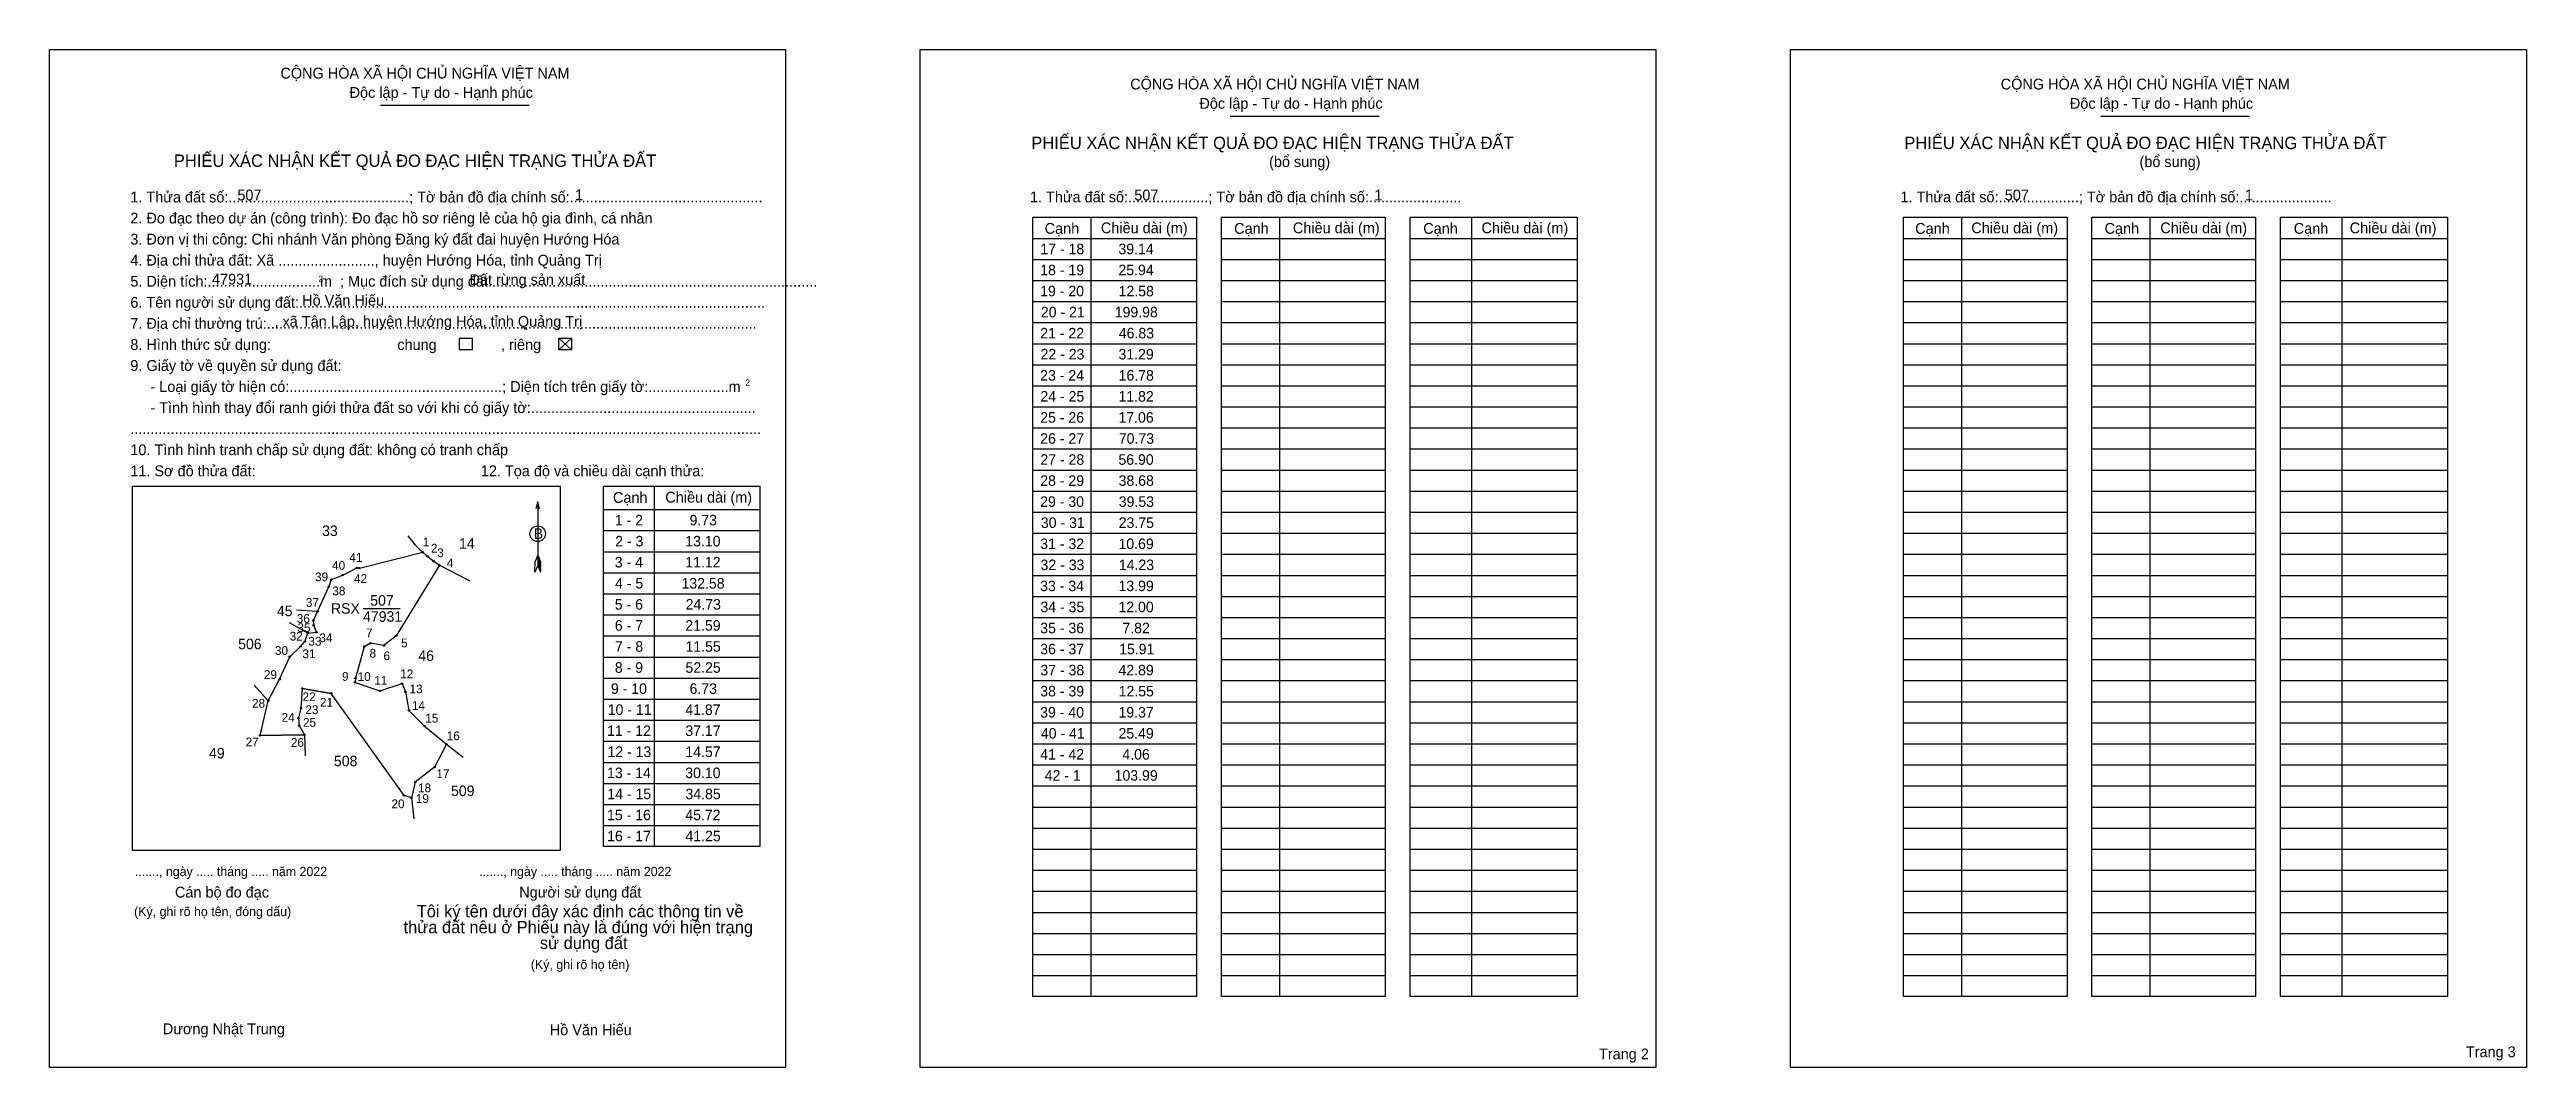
# Model space of a CAD drawing. Extents: x 543556 to 547509, y 1838164 to 1839788.
import ezdxf

# ---------------------------------------------------------------- set-up
doc = ezdxf.new("R2010")
doc.units = 0
for name, color, linetype in [('Level 1', 7, 'Continuous'), ('Level 10', 7, 'Continuous'), ('Level 11', 7, 'Continuous'), ('Level 13', 7, 'Continuous'), ('Level 2', 7, 'Continuous'), ('Level 25', 7, 'Continuous'), ('Level 27', 7, 'Continuous'), ('Level 36', 7, 'Continuous'), ('Level 48', 7, 'Continuous'), ('Level 50', 7, 'Continuous'), ('Level 52', 7, 'Continuous'), ('Level 55', 7, 'Continuous'), ('Level 6', 7, 'Continuous'), ('Level 9', 7, 'Continuous')]:
    doc.layers.add(name, color=color, linetype=linetype)

msp = doc.modelspace()

# ---------------------------------------------------------------- linework, layer by layer
at = {"layer": 'Level 1'}
for p, q in [((543555.7, 1839788.1), (543555.7, 1839788.1)), ((544944.9, 1839788.1), (544944.9, 1839788.1)), ((544083.8, 1839699.2), (544321.3, 1839699.2)), ((545440.1, 1839681.9), (545677.6, 1839681.9)), ((546829.4, 1839681.9), (547066.9, 1839681.9)), ((545125.2, 1839486.7), (545386.3, 1839486.7)), ((545217.7, 1839520.4), (545217.7, 1838276.7)), ((545426.2, 1839486.7), (545687.2, 1839486.7)), ((545518.6, 1839520.4), (545518.6, 1838276.7)), ((545727.1, 1839486.7), (545993.8, 1839486.7)), ((545825.1, 1839520.4), (545825.1, 1838276.7)), ((546514.5, 1839486.7), (546775.6, 1839486.7)), ((546607, 1839520.4), (546607, 1838276.7)), ((546815.4, 1839486.7), (547076.5, 1839486.7)), ((546907.9, 1839520.4), (546907.9, 1838276.7)), ((547116.4, 1839486.7), (547383, 1839486.7)), ((547214.4, 1839520.4), (547214.4, 1838276.7)), ((545125.2, 1839453.1), (545386.3, 1839453.1)), ((545426.2, 1839453.1), (545687.2, 1839453.1)), ((545727.1, 1839453.1), (545993.8, 1839453.1)), ((546514.5, 1839453.1), (546775.6, 1839453.1)), ((546815.4, 1839453.1), (547076.5, 1839453.1)), ((547116.4, 1839453.1), (547383, 1839453.1)), ((545125.2, 1839419.5), (545386.3, 1839419.5)), ((545426.2, 1839419.5), (545687.2, 1839419.5)), ((545727.1, 1839419.5), (545993.8, 1839419.5)), ((546514.5, 1839419.5), (546775.6, 1839419.5)), ((546815.4, 1839419.5), (547076.5, 1839419.5)), ((547116.4, 1839419.5), (547383, 1839419.5)), ((545125.2, 1839385.9), (545386.3, 1839385.9)), ((545426.2, 1839385.9), (545687.2, 1839385.9)), ((545727.1, 1839385.9), (545993.8, 1839385.9)), ((546514.5, 1839385.9), (546775.6, 1839385.9)), ((546815.4, 1839385.9), (547076.5, 1839385.9)), ((547116.4, 1839385.9), (547383, 1839385.9)), ((544368.5, 1839327.4), (544388.6, 1839308.6)), ((544368.5, 1839308.6), (544388.6, 1839327.4)), ((545125.2, 1839352.3), (545386.3, 1839352.3)), ((545426.2, 1839352.3), (545687.2, 1839352.3)), ((545727.1, 1839352.3), (545993.8, 1839352.3)), ((546514.5, 1839352.3), (546775.6, 1839352.3)), ((546815.4, 1839352.3), (547076.5, 1839352.3)), ((547116.4, 1839352.3), (547383, 1839352.3)), ((545125.2, 1839318.7), (545386.3, 1839318.7)), ((545125.2, 1839285.1), (545386.3, 1839285.1)), ((545426.2, 1839318.7), (545687.2, 1839318.7)), ((545426.2, 1839285.1), (545687.2, 1839285.1)), ((545727.1, 1839318.7), (545993.8, 1839318.7)), ((545727.1, 1839285.1), (545993.8, 1839285.1)), ((546514.5, 1839318.7), (546775.6, 1839318.7)), ((546514.5, 1839285.1), (546775.6, 1839285.1)), ((546815.4, 1839318.7), (547076.5, 1839318.7)), ((546815.4, 1839285.1), (547076.5, 1839285.1)), ((547116.4, 1839318.7), (547383, 1839318.7)), ((547116.4, 1839285.1), (547383, 1839285.1)), ((545125.2, 1839251.4), (545386.3, 1839251.4)), ((545426.2, 1839251.4), (545687.2, 1839251.4)), ((545727.1, 1839251.4), (545993.8, 1839251.4)), ((546514.5, 1839251.4), (546775.6, 1839251.4)), ((546815.4, 1839251.4), (547076.5, 1839251.4)), ((547116.4, 1839251.4), (547383, 1839251.4)), ((545125.2, 1839217.8), (545386.3, 1839217.8)), ((545426.2, 1839217.8), (545687.2, 1839217.8)), ((545727.1, 1839217.8), (545993.8, 1839217.8)), ((546514.5, 1839217.8), (546775.6, 1839217.8)), ((546815.4, 1839217.8), (547076.5, 1839217.8)), ((547116.4, 1839217.8), (547383, 1839217.8)), ((545125.2, 1839184.2), (545386.3, 1839184.2)), ((545426.2, 1839184.2), (545687.2, 1839184.2)), ((545727.1, 1839184.2), (545993.8, 1839184.2)), ((546514.5, 1839184.2), (546775.6, 1839184.2)), ((546815.4, 1839184.2), (547076.5, 1839184.2)), ((547116.4, 1839184.2), (547383, 1839184.2)), ((545125.2, 1839150.6), (545386.3, 1839150.6)), ((545426.2, 1839150.6), (545687.2, 1839150.6)), ((545727.1, 1839150.6), (545993.8, 1839150.6)), ((546514.5, 1839150.6), (546775.6, 1839150.6)), ((546815.4, 1839150.6), (547076.5, 1839150.6)), ((547116.4, 1839150.6), (547383, 1839150.6)), ((543687.9, 1839091.3), (543687.9, 1839091.3)), ((544520.4, 1839091.4), (544520.4, 1838516.1)), ((545125.2, 1839117), (545386.3, 1839117)), ((545426.2, 1839117), (545687.2, 1839117)), ((545727.1, 1839117), (545993.8, 1839117)), ((546514.5, 1839117), (546775.6, 1839117)), ((546815.4, 1839117), (547076.5, 1839117)), ((547116.4, 1839117), (547383, 1839117)), ((544334.7, 1839066.1), (544334.7, 1838964.5)), ((544439.8, 1839053.9), (544689.1, 1839053.9)), ((545125.2, 1839083.4), (545386.3, 1839083.4)), ((545125.2, 1839049.8), (545386.3, 1839049.8)), ((545426.2, 1839083.4), (545687.2, 1839083.4)), ((545426.2, 1839049.8), (545687.2, 1839049.8)), ((545727.1, 1839083.4), (545993.8, 1839083.4)), ((545727.1, 1839049.8), (545993.8, 1839049.8)), ((546514.5, 1839083.4), (546775.6, 1839083.4)), ((546514.5, 1839049.8), (546775.6, 1839049.8)), ((546815.4, 1839083.4), (547076.5, 1839083.4)), ((546815.4, 1839049.8), (547076.5, 1839049.8)), ((547116.4, 1839083.4), (547383, 1839083.4)), ((547116.4, 1839049.8), (547383, 1839049.8)), ((544439.8, 1839020.3), (544689.1, 1839020.3)), ((545125.2, 1839016.2), (545386.3, 1839016.2)), ((545426.2, 1839016.2), (545687.2, 1839016.2)), ((545727.1, 1839016.2), (545993.8, 1839016.2)), ((546514.5, 1839016.2), (546775.6, 1839016.2)), ((546815.4, 1839016.2), (547076.5, 1839016.2)), ((547116.4, 1839016.2), (547383, 1839016.2)), ((544330.3, 1838954.1), (544330.5, 1838970.9)), ((544334.7, 1838981.3), (544330.5, 1838970.9)), ((544334.7, 1838981.3), (544339, 1838970.9)), ((544334.7, 1838979.8), (544339, 1838969.4)), ((544334.7, 1838978.4), (544339, 1838967.9)), ((544334.7, 1838976.9), (544339.1, 1838966.4)), ((544334.7, 1838975.4), (544339.1, 1838964.9)), ((544334.7, 1838973.9), (544339.1, 1838963.4)), ((544334.7, 1838972.5), (544339.1, 1838961.9)), ((544334.7, 1838971), (544339.2, 1838960.4)), ((544334.7, 1838969.6), (544339.2, 1838958.9)), ((544334.7, 1838968.1), (544339.2, 1838957.3)), ((544339.2, 1838954.1), (544339, 1838970.9)), ((544439.8, 1838986.7), (544689.1, 1838986.7)), ((545125.2, 1838982.5), (545386.3, 1838982.5)), ((545426.2, 1838982.5), (545687.2, 1838982.5)), ((545727.1, 1838982.5), (545993.8, 1838982.5)), ((546514.5, 1838982.5), (546775.6, 1838982.5)), ((546815.4, 1838982.5), (547076.5, 1838982.5)), ((547116.4, 1838982.5), (547383, 1838982.5)), ((544334.7, 1838964.5), (544330.3, 1838954.1)), ((544334.7, 1838966.6), (544339.2, 1838955.9)), ((544334.7, 1838964.5), (544339.2, 1838954.1)), ((544439.8, 1838953.1), (544689.1, 1838953.1)), ((545125.2, 1838948.9), (545386.3, 1838948.9)), ((545426.2, 1838948.9), (545687.2, 1838948.9)), ((545727.1, 1838948.9), (545993.8, 1838948.9)), ((546514.5, 1838948.9), (546775.6, 1838948.9)), ((546815.4, 1838948.9), (547076.5, 1838948.9)), ((547116.4, 1838948.9), (547383, 1838948.9)), ((544439.8, 1838919.5), (544689.1, 1838919.5)), ((545125.2, 1838915.3), (545386.3, 1838915.3)), ((545426.2, 1838915.3), (545687.2, 1838915.3)), ((545727.1, 1838915.3), (545993.8, 1838915.3)), ((546514.5, 1838915.3), (546775.6, 1838915.3)), ((546815.4, 1838915.3), (547076.5, 1838915.3)), ((547116.4, 1838915.3), (547383, 1838915.3)), ((544439.8, 1838885.8), (544689.1, 1838885.8)), ((544439.8, 1838852.2), (544689.1, 1838852.2)), ((545125.2, 1838881.7), (545386.3, 1838881.7)), ((545426.2, 1838881.7), (545687.2, 1838881.7)), ((545727.1, 1838881.7), (545993.8, 1838881.7)), ((546514.5, 1838881.7), (546775.6, 1838881.7)), ((546815.4, 1838881.7), (547076.5, 1838881.7)), ((547116.4, 1838881.7), (547383, 1838881.7)), ((544439.8, 1838818.6), (544689.1, 1838818.6)), ((545125.2, 1838848.1), (545386.3, 1838848.1)), ((545125.2, 1838814.5), (545386.3, 1838814.5)), ((545426.2, 1838848.1), (545687.2, 1838848.1)), ((545426.2, 1838814.5), (545687.2, 1838814.5)), ((545727.1, 1838848.1), (545993.8, 1838848.1)), ((545727.1, 1838814.5), (545993.8, 1838814.5)), ((546514.5, 1838848.1), (546775.6, 1838848.1)), ((546514.5, 1838814.5), (546775.6, 1838814.5)), ((546815.4, 1838848.1), (547076.5, 1838848.1)), ((546815.4, 1838814.5), (547076.5, 1838814.5)), ((547116.4, 1838848.1), (547383, 1838848.1)), ((547116.4, 1838814.5), (547383, 1838814.5)), ((544439.8, 1838785), (544689.1, 1838785)), ((545125.2, 1838780.9), (545386.3, 1838780.9)), ((545426.2, 1838780.9), (545687.2, 1838780.9)), ((545727.1, 1838780.9), (545993.8, 1838780.9)), ((546514.5, 1838780.9), (546775.6, 1838780.9)), ((546815.4, 1838780.9), (547076.5, 1838780.9)), ((547116.4, 1838780.9), (547383, 1838780.9)), ((544439.8, 1838751.4), (544689.1, 1838751.4)), ((545125.2, 1838747.3), (545386.3, 1838747.3)), ((545426.2, 1838747.3), (545687.2, 1838747.3)), ((545727.1, 1838747.3), (545993.8, 1838747.3)), ((546514.5, 1838747.3), (546775.6, 1838747.3)), ((546815.4, 1838747.3), (547076.5, 1838747.3)), ((547116.4, 1838747.3), (547383, 1838747.3)), ((544439.8, 1838717.8), (544689.1, 1838717.8)), ((545125.2, 1838713.6), (545386.3, 1838713.6)), ((545426.2, 1838713.6), (545687.2, 1838713.6)), ((545727.1, 1838713.6), (545993.8, 1838713.6)), ((546514.5, 1838713.6), (546775.6, 1838713.6)), ((546815.4, 1838713.6), (547076.5, 1838713.6)), ((547116.4, 1838713.6), (547383, 1838713.6)), ((544439.8, 1838684.2), (544689.1, 1838684.2)), ((545125.2, 1838680), (545386.3, 1838680)), ((545426.2, 1838680), (545687.2, 1838680)), ((545727.1, 1838680), (545993.8, 1838680)), ((546514.5, 1838680), (546775.6, 1838680)), ((546815.4, 1838680), (547076.5, 1838680)), ((547116.4, 1838680), (547383, 1838680)), ((544439.8, 1838650.5), (544689.1, 1838650.5)), ((544439.8, 1838616.9), (544689.1, 1838616.9)), ((545125.2, 1838646.4), (545386.3, 1838646.4)), ((545125.2, 1838612.8), (545386.3, 1838612.8)), ((545426.2, 1838646.4), (545687.2, 1838646.4)), ((545426.2, 1838612.8), (545687.2, 1838612.8)), ((545727.1, 1838646.4), (545993.8, 1838646.4)), ((545727.1, 1838612.8), (545993.8, 1838612.8)), ((546514.5, 1838646.4), (546775.6, 1838646.4)), ((546514.5, 1838612.8), (546775.6, 1838612.8)), ((546815.4, 1838646.4), (547076.5, 1838646.4)), ((546815.4, 1838612.8), (547076.5, 1838612.8)), ((547116.4, 1838646.4), (547383, 1838646.4)), ((547116.4, 1838612.8), (547383, 1838612.8)), ((544439.8, 1838583.3), (544689.1, 1838583.3)), ((545125.2, 1838579.2), (545386.3, 1838579.2)), ((545426.2, 1838579.2), (545687.2, 1838579.2)), ((545727.1, 1838579.2), (545993.8, 1838579.2)), ((546514.5, 1838579.2), (546775.6, 1838579.2)), ((546815.4, 1838579.2), (547076.5, 1838579.2)), ((547116.4, 1838579.2), (547383, 1838579.2)), ((544439.8, 1838549.7), (544689.1, 1838549.7)), ((545125.2, 1838545.6), (545386.3, 1838545.6)), ((545426.2, 1838545.6), (545687.2, 1838545.6)), ((545727.1, 1838545.6), (545993.8, 1838545.6)), ((546514.5, 1838545.6), (546775.6, 1838545.6)), ((546815.4, 1838545.6), (547076.5, 1838545.6)), ((547116.4, 1838545.6), (547383, 1838545.6)), ((544370.7, 1838509.6), (544370.7, 1838509.6)), ((545125.2, 1838512), (545386.3, 1838512)), ((545426.2, 1838512), (545687.2, 1838512)), ((545727.1, 1838512), (545993.8, 1838512)), ((546514.5, 1838512), (546775.6, 1838512)), ((546815.4, 1838512), (547076.5, 1838512)), ((547116.4, 1838512), (547383, 1838512)), ((545125.2, 1838478.3), (545386.3, 1838478.3)), ((545426.2, 1838478.3), (545687.2, 1838478.3)), ((545727.1, 1838478.3), (545993.8, 1838478.3)), ((546514.5, 1838478.3), (546775.6, 1838478.3)), ((546815.4, 1838478.3), (547076.5, 1838478.3)), ((547116.4, 1838478.3), (547383, 1838478.3)), ((545125.2, 1838444.7), (545386.3, 1838444.7)), ((545426.2, 1838444.7), (545687.2, 1838444.7)), ((545727.1, 1838444.7), (545993.8, 1838444.7)), ((546514.5, 1838444.7), (546775.6, 1838444.7)), ((546815.4, 1838444.7), (547076.5, 1838444.7)), ((547116.4, 1838444.7), (547383, 1838444.7)), ((545125.2, 1838411.1), (545386.3, 1838411.1)), ((545125.2, 1838377.5), (545386.3, 1838377.5)), ((545426.2, 1838411.1), (545687.2, 1838411.1)), ((545426.2, 1838377.5), (545687.2, 1838377.5)), ((545727.1, 1838411.1), (545993.8, 1838411.1)), ((545727.1, 1838377.5), (545993.8, 1838377.5)), ((546514.5, 1838411.1), (546775.6, 1838411.1)), ((546514.5, 1838377.5), (546775.6, 1838377.5)), ((546815.4, 1838411.1), (547076.5, 1838411.1)), ((546815.4, 1838377.5), (547076.5, 1838377.5)), ((547116.4, 1838411.1), (547383, 1838411.1)), ((547116.4, 1838377.5), (547383, 1838377.5)), ((545125.2, 1838343.9), (545386.3, 1838343.9)), ((545426.2, 1838343.9), (545687.2, 1838343.9)), ((545727.1, 1838343.9), (545993.8, 1838343.9)), ((546514.5, 1838343.9), (546775.6, 1838343.9)), ((546815.4, 1838343.9), (547076.5, 1838343.9)), ((547116.4, 1838343.9), (547383, 1838343.9)), ((545125.2, 1838310.3), (545386.3, 1838310.3)), ((545426.2, 1838310.3), (545687.2, 1838310.3)), ((545727.1, 1838310.3), (545993.8, 1838310.3)), ((546514.5, 1838310.3), (546775.6, 1838310.3)), ((546815.4, 1838310.3), (547076.5, 1838310.3)), ((547116.4, 1838310.3), (547383, 1838310.3)), ((544730.3, 1838163.5), (544730.3, 1838163.5)), ((546119.5, 1838163.5), (546119.5, 1838163.5))]:
    msp.add_line(p, q, dxfattribs=at)
for points in [[(545125.2, 1839520.4), (545386.3, 1839520.4), (545386.3, 1838276.7), (545125.2, 1838276.7)], [(545426.2, 1839520.4), (545687.2, 1839520.4), (545687.2, 1838276.7), (545426.2, 1838276.7)], [(545727.1, 1839520.4), (545993.8, 1839520.4), (545993.8, 1838276.7), (545727.1, 1838276.7)], [(546514.5, 1839520.4), (546775.6, 1839520.4), (546775.6, 1838276.7), (546514.5, 1838276.7)], [(546815.4, 1839520.4), (547076.5, 1839520.4), (547076.5, 1838276.7), (546815.4, 1838276.7)], [(547116.4, 1839520.4), (547383, 1839520.4), (547383, 1838276.7), (547116.4, 1838276.7)], [(543687.9, 1839091.3), (544370.7, 1839091.3), (544370.7, 1838509.6), (543687.9, 1838509.6)], [(544439.8, 1839091.4), (544689.1, 1839091.4), (544689.1, 1838516.1), (544439.8, 1838516.1)]]:
    msp.add_lwpolyline(points, close=True, dxfattribs=at)
msp.add_lwpolyline([(544337.6, 1839055.3), (544334.7, 1839066.1), (544331.8, 1839055.3)], dxfattribs=at)
msp.add_circle((544334.7, 1839015.3), 12.4, dxfattribs=at)
at = {"layer": 'Level 10'}
msp.add_lwpolyline([(543962.3, 1838694.3), (543891.6, 1838693.5), (543904.8, 1838748.8), (543922.7, 1838783.1), (543939, 1838819.1), (543956.3, 1838835.4), (543963.3, 1838843.5), (543968, 1838856.9), (543981.9, 1838858.1), (543977.3, 1838869.2), (543976.8, 1838877), (543983.4, 1838891.4), (544001.2, 1838930.5), (544005.5, 1838942.2), (544023.5, 1838949.4), (544046.3, 1838960.9), (544050.3, 1838960.5), (544151.2, 1838985.8), (544158.4, 1838979.4), (544168.9, 1838971.4), (544178, 1838965.1), (544108.6, 1838852.2), (544089.3, 1838836.8), (544068, 1838840.5), (544057.8, 1838835.1), (544043.7, 1838784.8), (544043.3, 1838778.1), (544082.9, 1838764.6), (544118.2, 1838776.4), (544123.5, 1838762.9), (544129.2, 1838733.3), (544153.7, 1838708.6), (544189.1, 1838679.7), (544170.2, 1838643), (544139.3, 1838618.9), (544133.3, 1838593.7), (544121.4, 1838597.8), (544005.3, 1838760.6), (543959.1, 1838768.4), (543956.9, 1838737.2), (543952.8, 1838720.9), (543953.9, 1838709.2)], close=True, dxfattribs=at)
at = {"layer": 'Level 11'}
for centre in [(544151.2, 1838985.8), (544158.4, 1838979.4), (544168.9, 1838971.4), (544001.2, 1838930.5), (544005.5, 1838942.2), (544023.5, 1838949.4), (544046.3, 1838960.9), (544050.3, 1838960.5), (544178, 1838965.1), (543983.4, 1838891.4), (543968, 1838856.9), (543976.8, 1838877), (543977.3, 1838869.2), (543981.9, 1838858.1), (544108.6, 1838852.2), (543939, 1838819.1), (543956.3, 1838835.4), (543963.3, 1838843.5), (544057.8, 1838835.1), (544068, 1838840.5), (544089.3, 1838836.8), (543922.7, 1838783.1), (544043.3, 1838778.1), (544043.7, 1838784.8), (544118.2, 1838776.4), (543904.8, 1838748.8), (543956.9, 1838737.2), (543959.1, 1838768.4), (544005.3, 1838760.6), (544082.9, 1838764.6), (544123.5, 1838762.9), (544129.2, 1838733.3), (543891.6, 1838693.5), (543952.8, 1838720.9), (543953.9, 1838709.2), (543962.3, 1838694.3), (543962.3, 1838694.3), (544153.7, 1838708.6), (544189.1, 1838679.7), (544139.3, 1838618.9), (544170.2, 1838643), (544121.4, 1838597.8), (544133.3, 1838593.7)]:
    msp.add_circle(centre, 1.12, dxfattribs=at)
at = {"layer": 'Level 2'}
for points in [[(543555.6, 1839788.1), (544730.3, 1839788.1), (544730.3, 1838163.5), (543555.6, 1838163.5)], [(544944.9, 1839788.1), (546119.5, 1839788.1), (546119.5, 1838163.5), (544944.9, 1838163.5)], [(546334.2, 1839788.1), (547508.8, 1839788.1), (547508.8, 1838163.5), (546334.2, 1838163.5)]]:
    msp.add_lwpolyline(points, close=True, dxfattribs=at)
at = {"layer": 'Level 25'}
for p, q in [((544158.4, 1838979.4), (544151.2, 1838985.8)), ((544178, 1838965.1), (544108.6, 1838852.2)), ((544068, 1838840.5), (544057.8, 1838835.1)), ((544089.3, 1838836.8), (544068, 1838840.5)), ((543959.1, 1838768.4), (544005.3, 1838760.6)), ((544129.2, 1838733.3), (544153.7, 1838708.6)), ((543891.6, 1838693.5), (543962.3, 1838694.3)), ((544189.1, 1838679.7), (544170.2, 1838643)), ((544170.2, 1838643), (544139.3, 1838618.9))]:
    msp.add_line(p, q, dxfattribs=at)
at = {"layer": 'Level 27'}
for p, q in [((543983.4, 1838891.4), (543949.9, 1838893.2)), ((543968, 1838856.9), (543938.5, 1838873.1)), ((543904.8, 1838748.8), (543882.4, 1838773.8)), ((543962.3, 1838694.3), (543963.6, 1838660.7)), ((544189.1, 1838679.7), (544215.6, 1838659)), ((544133.3, 1838593.7), (544137.2, 1838560.3))]:
    msp.add_line(p, q, dxfattribs=at)
at = {"layer": 'Level 50'}
for points in [[(544209.7, 1839327.4), (544229.9, 1839327.4), (544229.9, 1839308.6), (544209.7, 1839308.6)], [(544368.5, 1839327.4), (544388.6, 1839327.4), (544388.6, 1839308.6), (544368.5, 1839308.6)]]:
    msp.add_lwpolyline(points, close=True, dxfattribs=at)
at = {"layer": 'Level 9'}
for p, q in [((544139.7, 1838997.3), (544127.9, 1839012.2)), ((544147.9, 1838988.7), (544139.7, 1838997.3)), ((544151.2, 1838985.8), (544147.9, 1838988.7)), ((544178, 1838965.1), (544226.4, 1838940)), ((544056, 1838896.1), (544115.1, 1838896.1))]:
    msp.add_line(p, q, dxfattribs=at)

# ---------------------------------------------------------------- texts
at = {"layer": 'Level 1'}
for s, height, p in [('CỘNG HÒA XÃ HỘI CHỦ NGHĨA VIỆT NAM', 17.254, (543924.1, 1839741.8)), ('Độc lập - Tự do - Hạnh phúc', 17.254, (544034.5, 1839711)), ('CỘNG HÒA XÃ HỘI CHỦ NGHĨA VIỆT NAM', 17.254, (545280.4, 1839724.4)), ('CỘNG HÒA XÃ HỘI CHỦ NGHĨA VIỆT NAM', 17.254, (546669.7, 1839724.4)), ('Độc lập - Tự do - Hạnh phúc', 17.254, (545390.8, 1839693.6)), ('Độc lập - Tự do - Hạnh phúc', 17.254, (546780.1, 1839693.6)), ('PHIẾU XÁC NHẬN KẾT QUẢ ĐO ĐẠC HIỆN TRẠNG THỬA ĐẤT', 19.721, (545122.5, 1839629.3)), ('PHIẾU XÁC NHẬN KẾT QUẢ ĐO ĐẠC HIỆN TRẠNG THỬA ĐẤT', 19.721, (546515.8, 1839629.3)), ('PHIẾU XÁC NHẬN KẾT QUẢ ĐO ĐẠC HIỆN TRẠNG THỬA ĐẤT', 19.721, (543754.1, 1839600.9)), ('(bổ sung)', 17.25, (545502, 1839600.6)), ('(bổ sung)', 17.25, (546891.2, 1839600.6)), ('1. Thửa đất số:.............................................; Tờ bản đồ địa chính số:................................................', 17.2537, (543684.6, 1839544.1)), ('1. Thửa đất số:....................; Tờ bản đồ địa chính số:.......................', 17.254, (545120.4, 1839544.3)), ('1. Thửa đất số:....................; Tờ bản đồ địa chính số:.......................', 17.254, (546509.7, 1839544.3)), ('2. Đo đạc theo dự án (công trình): Đo đạc hồ sơ riêng lẻ của hộ gia đình, cá nhân', 17.254, (543684.6, 1839510.5)), ('3. Đơn vị thi công: Chi nhánh Văn phòng Đăng ký đất đai huyện Hướng Hóa', 17.254, (543684.6, 1839476.9)), ('Cạnh', 17.25, (545143.9, 1839494)), ('Chiều dài (m)', 17.254, (545233.6, 1839494.9)), ('Cạnh', 17.25, (545446.3, 1839494)), ('Chiều dài (m)', 17.254, (545540, 1839494.9)), ('Cạnh', 17.25, (545748.1, 1839494)), ('Chiều dài (m)', 17.254, (545841, 1839494.9)), ('Cạnh', 17.25, (546533.2, 1839494)), ('Chiều dài (m)', 17.254, (546622.8, 1839494.9)), ('Cạnh', 17.25, (546835.5, 1839494)), ('Chiều dài (m)', 17.254, (546924.4, 1839494.9)), ('Cạnh', 17.25, (547137.4, 1839494)), ('Chiều dài (m)', 17.254, (547226.7, 1839494.9)), ('4. Địa chỉ thửa đất: Xã ........................, huyện Hướng Hóa, tỉnh Quảng Trị', 17.254, (543684.6, 1839443.3)), ('5. Diện tích:............................m  ; Mục đích sử dụng đất:.................................................................................', 17.2537, (543684.6, 1839409.7)), ('2', 9.86, (543984.8, 1839417.5)), ('6. Tên người sử dụng đất:....................................................................................................................', 17.2537, (543684.6, 1839376)), ('7. Địa chỉ thường trú:..........................................................................................................................', 17.2537, (543684.6, 1839342.4)), ('chung                , riêng', 17.254, (544110.7, 1839308.6)), ('9. Giấy tờ về quyền sử dụng đất:', 17.254, (543684.6, 1839275.2)), ('     - Loại giấy tờ hiện có:.....................................................; Diện tích trên giấy tờ:....................m', 17.2537, (543684.6, 1839241.6)), ('2', 9.86, (544666.2, 1839251.7)), ('     - Tình hình thay đổi ranh giới thửa đất so với khi có giấy tờ:........................................................', 17.2537, (543684.6, 1839208)), ('.............................................................................................................................................................', 17.2537, (543684.6, 1839174.4)), ('10. Tình hình tranh chấp sử dụng đất: không có tranh chấp', 17.254, (543684.6, 1839140.8)), ('11. Sơ đồ thửa đất:', 17.254, (543684.6, 1839107.1)), ('12. Tọa độ và chiều dài cạnh thửa:', 17.254, (544244, 1839107.1)), ('Cạnh', 17.25, (544454.9, 1839064.6)), ('Chiều dài (m)', 17.254, (544538.4, 1839065.1)), ('B', 16.8, (544328.5, 1839007.1)), ('......., ngày ..... tháng ..... năm 2022', 14.79, (543691.9, 1838468.9)), ('......., ngày ..... tháng ..... năm 2022', 14.79, (544241.4, 1838468.9)), ('Người sử dụng đất', 17.254, (544305.3, 1838434.7)), ('(Ký, ghi rõ họ tên, đóng dấu)', 14.79, (543690.6, 1838405)), ('Cán bộ đo đạc', 17.254, (543755.8, 1838434.7)), ('Tôi ký tên dưới đây xác định các thông tin về', 19.606, (544141.7, 1838403.1)), ('thửa đất nêu ở Phiếu này là đúng với hiện trạng', 19.606, (544120.7, 1838377.7)), ('(Ký, ghi rõ họ tên)', 14.79, (544323.8, 1838320.4)), ('sử dụng đất', 19.606, (544338.2, 1838352.5)), ('Dương Nhật Trung', 17.254, (543736.5, 1838216.6)), ('Trang 2', 17.25, (546028.6, 1838176.5)), ('Trang 3', 17.25, (547412.1, 1838179.9))]:
    msp.add_text(s, height=height, dxfattribs=at).set_placement(p)
at = {"layer": 'Level 13'}
for s, p in [('RSX', (544004.7, 1838887.7)), ('47931', (544056, 1838874.8)), ('507', (544067.5, 1838900.6))]:
    msp.add_text(s, height=16.81, dxfattribs=at).set_placement(p)
at = {"layer": 'Level 36'}
for s, p in [('33', (543990.6, 1839011.7)), ('14', (544209.2, 1838991.5)), ('45', (543918.5, 1838883.8)), ('506', (543856.6, 1838831)), ('46', (544144.2, 1838812.4)), ('49', (543810.1, 1838656.7)), ('508', (544009.5, 1838644.2)), ('509', (544196.4, 1838596.7))]:
    msp.add_text(s, height=16.81, dxfattribs=at).set_placement(p)
at = {"layer": 'Level 48'}
msp.add_text('8. Hình thức sử dụng:', height=17.254, dxfattribs=at).set_placement((543684.6, 1839308.8))
at = {"layer": 'Level 52'}
for s, p in [('18 - 19', (545136.8, 1839427.9)), ('17 - 18', (545137, 1839461.5)), ('39.14', (545261.6, 1839461.5)), ('25.94', (545261.6, 1839427.9)), ('19 - 20', (545136.7, 1839394.3)), ('12.58', (545261.9, 1839394.3)), ('20 - 21', (545137.8, 1839360.7)), ('199.98', (545255.7, 1839360.7)), ('21 - 22', (545136.8, 1839327.1)), ('46.83', (545262.2, 1839327.1)), ('22 - 23', (545137.3, 1839293.5)), ('31.29', (545261.7, 1839293.5)), ('23 - 24', (545136.7, 1839259.8)), ('16.78', (545261.9, 1839259.8)), ('25 - 26', (545136.8, 1839192.6)), ('24 - 25', (545137.1, 1839226.2)), ('11.82', (545261.7, 1839226.2)), ('17.06', (545261.6, 1839192.6)), ('26 - 27', (545136.8, 1839159)), ('70.73', (545262.2, 1839159)), ('27 - 28', (545137, 1839125.4)), ('56.90', (545261.6, 1839125.4)), ('28 - 29', (545136.8, 1839091.8)), ('38.68', (545261.9, 1839091.8)), ('29 - 30', (545136.7, 1839058.2)), ('39.53', (545262.2, 1839058.2)), ('2 - 3', (544458.4, 1838995.1)), ('1 - 2', (544457.9, 1839028.7)), ('13.10', (544570.3, 1838995.1)), ('9.73', (544577.1, 1839028.7)), ('31 - 32', (545136.8, 1838990.9)), ('30 - 31', (545137.8, 1839024.6)), ('23.75', (545262, 1839024.6)), ('10.69', (545261.7, 1838990.9)), ('3 - 4', (544457.8, 1838961.5)), ('11.12', (544570.3, 1838961.5)), ('32 - 33', (545137.3, 1838957.3)), ('14.23', (545262.2, 1838957.3)), ('4 - 5', (544458.2, 1838927.9)), ('132.58', (544564.3, 1838927.9)), ('33 - 34', (545136.7, 1838923.7)), ('13.99', (545261.7, 1838923.7)), ('5 - 6', (544457.8, 1838894.2)), ('24.73', (544570.9, 1838894.2)), ('34 - 35', (545137.1, 1838890.1)), ('12.00', (545261.6, 1838890.1)), ('6 - 7', (544457.9, 1838860.6)), ('21.59', (544570.4, 1838860.6)), ('35 - 36', (545136.8, 1838856.5)), ('7.82', (545267.9, 1838856.5)), ('8 - 9', (544457.9, 1838793.4)), ('7 - 8', (544458.1, 1838827)), ('52.25', (544570.6, 1838793.4)), ('11.55', (544570.6, 1838827)), ('36 - 37', (545136.8, 1838822.9)), ('15.91', (545262.7, 1838822.9)), ('9 - 10', (544451.6, 1838759.8)), ('6.73', (544577.1, 1838759.8)), ('38 - 39', (545136.8, 1838755.7)), ('37 - 38', (545137, 1838789.3)), ('42.89', (545261.7, 1838789.3)), ('12.55', (545262, 1838755.7)), ('10 - 11', (544446.5, 1838726.2)), ('41.87', (544570.4, 1838726.2)), ('39 - 40', (545136.7, 1838722)), ('19.37', (545261.7, 1838722)), ('11 - 12', (544445.5, 1838692.6)), ('37.17', (544570.4, 1838692.6)), ('40 - 41', (545137.8, 1838688.4)), ('25.49', (545261.7, 1838688.4)), ('12 - 13', (544446, 1838659)), ('14.57', (544570.4, 1838659)), ('41 - 42', (545136.8, 1838654.8)), ('4.06', (545267.9, 1838654.8)), ('13 - 14', (544445.4, 1838625.3)), ('30.10', (544570.3, 1838625.3)), ('42 - 1', (545144, 1838621.2)), ('103.99', (545255.5, 1838621.2)), ('15 - 16', (544445.4, 1838558.1)), ('14 - 15', (544445.8, 1838591.7)), ('45.72', (544570.3, 1838558.1)), ('34.85', (544570.6, 1838591.7)), ('16 - 17', (544445.5, 1838524.5)), ('41.25', (544570.6, 1838524.5))]:
    msp.add_text(s, height=16.81, dxfattribs=at).set_placement(p)
at = {"layer": 'Level 55'}
for s, p in [('1', (544151, 1838985.8)), ('2', (544158.3, 1838979.4)), ('3', (544168.7, 1838971.4)), ('38', (544000.8, 1838930.5)), ('39', (544005.1, 1838942.2)), ('40', (544023.1, 1838949.4)), ('41', (544045.9, 1838960.9)), ('42', (544049.9, 1838960.5)), ('4', (544177.8, 1838965.1)), ('37', (543983, 1838891.4)), ('33', (543967.6, 1838856.9)), ('36', (543976.4, 1838877)), ('35', (543976.9, 1838869.2)), ('34', (543981.5, 1838858.1)), ('5', (544108.4, 1838852.2)), ('30', (543938.6, 1838819.1)), ('31', (543955.9, 1838835.4)), ('32', (543962.9, 1838843.5)), ('8', (544057.6, 1838835.1)), ('7', (544067.8, 1838840.5)), ('6', (544089.1, 1838836.8)), ('29', (543922.3, 1838783.1)), ('10', (544042.9, 1838778.1)), ('9', (544043.6, 1838784.8)), ('12', (544117.8, 1838776.4)), ('28', (543904.5, 1838748.8)), ('23', (543956.6, 1838737.2)), ('22', (543958.7, 1838768.4)), ('21', (544004.9, 1838760.6)), ('11', (544082.6, 1838764.6)), ('13', (544123.2, 1838762.9)), ('14', (544128.8, 1838733.3)), ('27', (543891.2, 1838693.5)), ('24', (543952.4, 1838720.9)), ('25', (543953.5, 1838709.2)), ('26', (543961.9, 1838694.3)), ('15', (544153.3, 1838708.6)), ('16', (544188.7, 1838679.7)), ('18', (544138.9, 1838618.9)), ('17', (544169.8, 1838643)), ('20', (544121, 1838597.8)), ('19', (544132.9, 1838593.7))]:
    msp.add_text(s, height=0.56, dxfattribs=at).set_placement(p)
at = {"layer": 'Level 6'}
for s, height, p in [('507', 17.25, (543855.4, 1839547.3)), ('1', 17.3, (544394.2, 1839547.6)), ('507', 17.25, (545286.9, 1839547.3)), ('1', 17.3, (545670.1, 1839547.4)), ('507', 17.25, (546676.2, 1839547.3)), ('1', 17.3, (547059.4, 1839547.4)), ('47931', 17.25, (543814.9, 1839413)), ('Đất rừng sản xuất', 17.255, (544225.9, 1839412.3)), (', xã Tân Lập, huyện Hướng Hóa, tỉnh Quảng Trị', 17.255, (543914.7, 1839345.6)), ('Hồ Văn Hiếu', 17.255, (543958.8, 1839379.3)), ('Hồ Văn Hiếu', 17.255, (544354, 1838215))]:
    msp.add_text(s, height=height, dxfattribs=at).set_placement(p)
at = {"layer": 'Level 9'}
for s, height, p in [('1', 14, (544151.3, 1838995.1)), ('40', 14.01, (544006.6, 1838957.8)), ('41', 14.01, (544034.2, 1838970.5)), ('2', 14, (544164.4, 1838985.3)), ('3', 14, (544174.4, 1838978)), ('4', 14, (544189.7, 1838961.6)), ('39', 14.01, (543979.4, 1838939.5)), ('38', 14.01, (544007, 1838917.1)), ('42', 14.01, (544041.6, 1838936.7)), ('37', 14.01, (543964.8, 1838898.8)), ('32', 14.01, (543938.9, 1838844.9)), ('36', 14.01, (543950.3, 1838873)), ('35', 14.01, (543951.3, 1838858.4)), ('33', 14.01, (543968.8, 1838836.7)), ('34', 14.01, (543986.3, 1838842.3)), ('7', 14, (544060.7, 1838850.1)), ('30', 14.01, (543915.4, 1838821.9)), ('31', 14.01, (543959.3, 1838816.8)), ('8', 14, (544066.4, 1838817.6)), ('6', 14, (544088.7, 1838813.5)), ('5', 14, (544116.7, 1838834.1)), ('29', 14.01, (543897.7, 1838783.5)), ('9', 14, (544022.4, 1838780.6)), ('10', 14.01, (544047.3, 1838780.4)), ('11', 14.01, (544073.9, 1838774.4)), ('12', 14.01, (544115.4, 1838784.7)), ('13', 14.01, (544130.2, 1838760.6)), ('28', 14.01, (543878.8, 1838737.7)), ('22', 14.01, (543959.6, 1838748.2)), ('23', 14.01, (543964, 1838727.5)), ('21', 14.01, (543987.3, 1838739.3)), ('14', 14.01, (544134, 1838734.1)), ('24', 14.01, (543926, 1838715.2)), ('25', 14.01, (543960.2, 1838707.2)), ('15', 14.01, (544155.3, 1838714)), ('16', 14.01, (544189.6, 1838685.8)), ('27', 14.01, (543868.6, 1838676)), ('26', 14.01, (543940.8, 1838675.2)), ('18', 14.01, (544143.7, 1838602.8)), ('17', 14.01, (544173.2, 1838625.3)), ('20', 14.01, (544101.4, 1838577.3)), ('19', 14.01, (544140.2, 1838585.7))]:
    msp.add_text(s, height=height, dxfattribs=at).set_placement(p)

doc.saveas('drawing.dxf')
